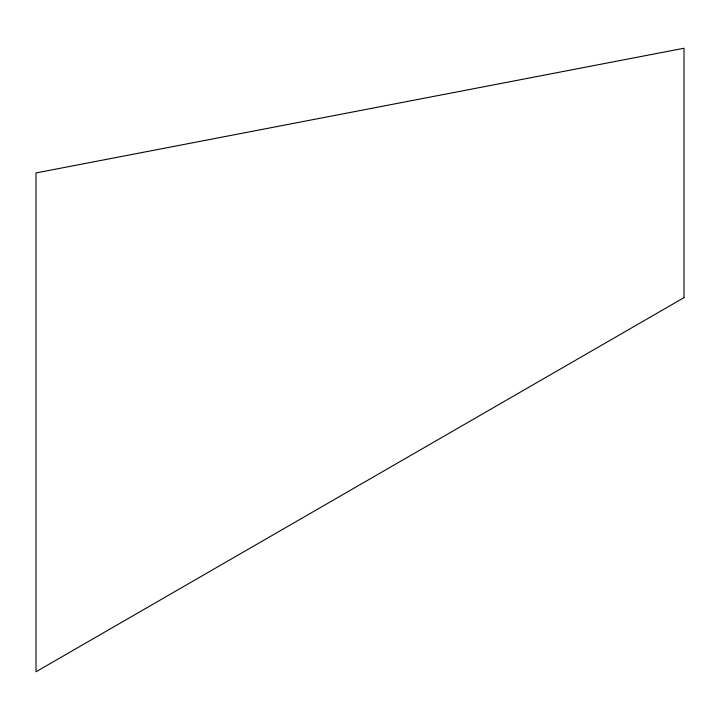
<?xml version="1.0" encoding="UTF-8"?>
<svg xmlns="http://www.w3.org/2000/svg" width="720" height="720" viewBox="0 0 720 720"><rect width="100%" height="100%" fill="white"/><g stroke="black" fill="none" stroke-linecap="round" stroke-linejoin="round"><path stroke-width="1.08" d="M684 297.648L36 671.769L36 172.935L684 48.231L684 297.648"/></g></svg>
